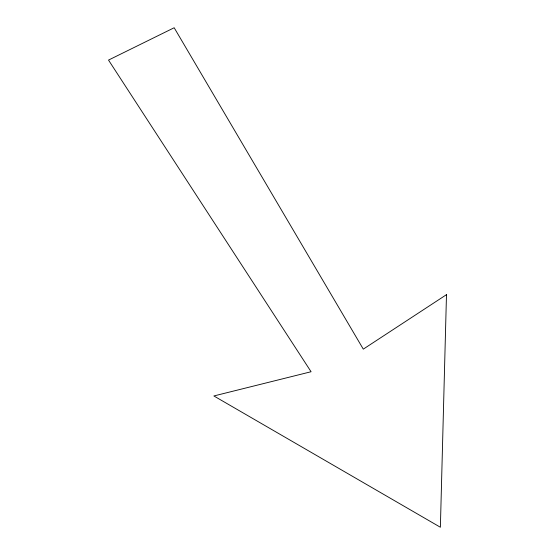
<?xml version="1.0" encoding="UTF-8"?>
<svg xmlns="http://www.w3.org/2000/svg" width="555" height="555" viewBox="0 0 555 555"><rect width="100%" height="100%" fill="white"/><g stroke="black" fill="none" stroke-linecap="round" stroke-linejoin="round"><path stroke-width="0.83" d="M446.484 294.663L440.379 527.25L213.869 395.958L311.077 371.739L108.516 60.086L174.173 27.75L363.296 349.137L446.484 294.663"/></g></svg>
